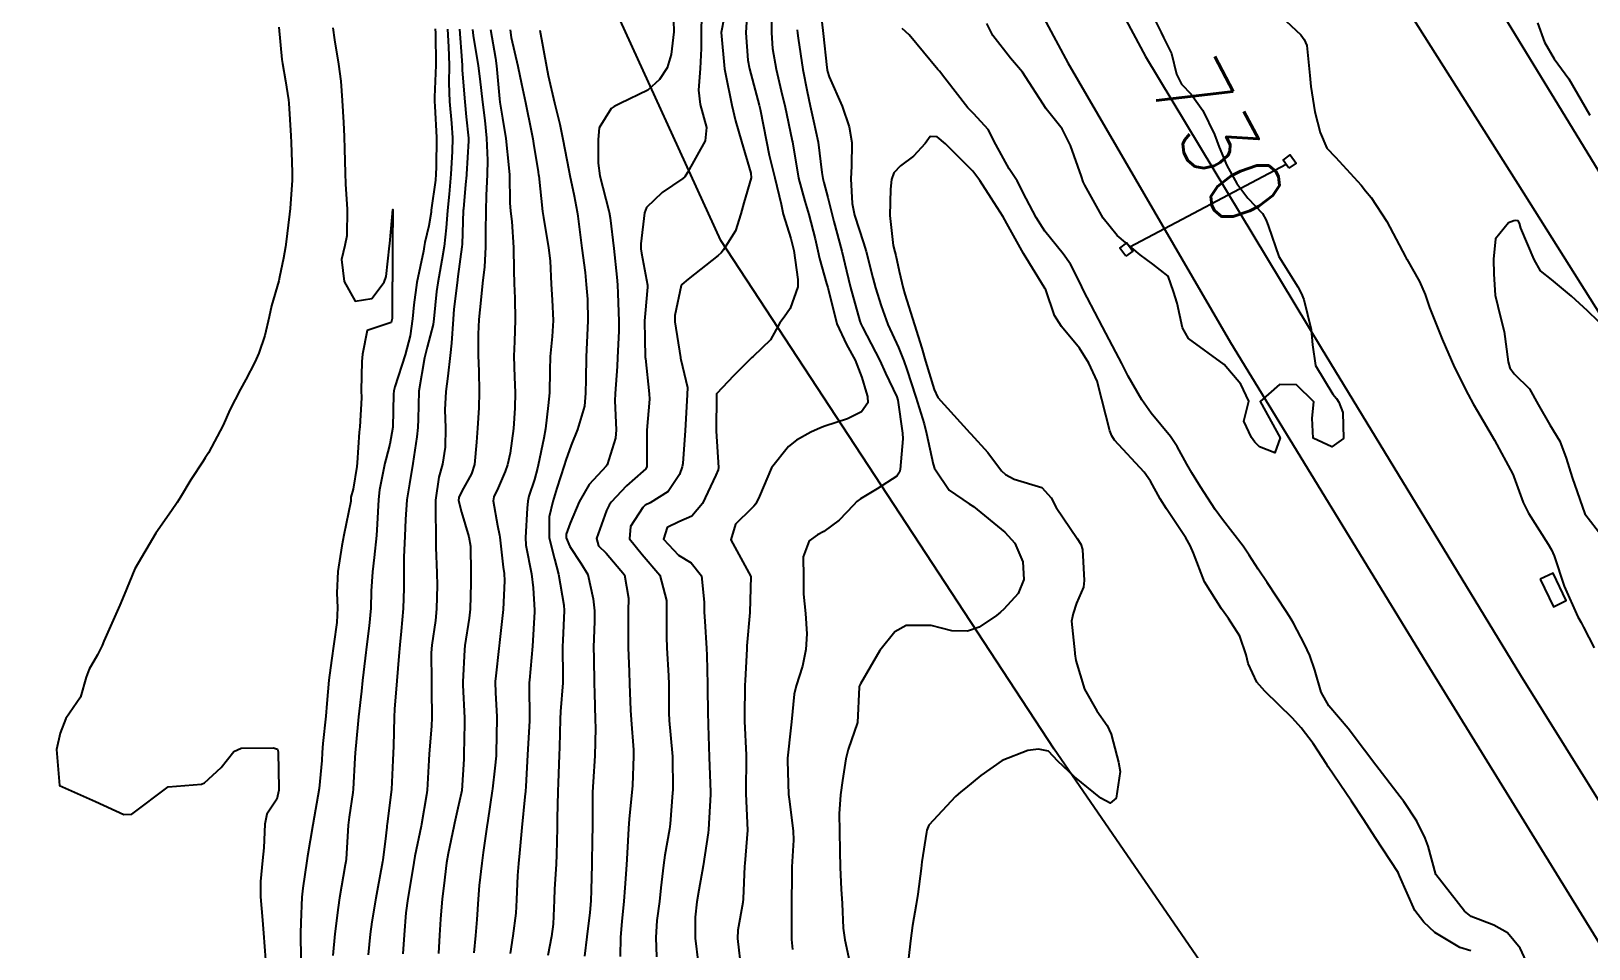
# Model space of a CAD drawing. Header units: metres. Extents: x 307586 to 320046, y 7427249 to 7434250.
# Drawn here: x 314365.9 to 314451.9, y 7432307 to 7432357.6 of the extents above; entities that cross this region are included whole.
import ezdxf
from ezdxf.enums import TextEntityAlignment as Align

# ---------------------------------------------------------------- set-up
doc = ezdxf.new("R2010")
doc.units = ezdxf.units.M
doc.header["$MEASUREMENT"] = 0
for name, color, linetype in [('Armario', 62, 'Continuous'), ('Cotas', 45, 'Continuous'), ('Curvas de Nivel 1m', 11, 'Continuous'), ('Curvas de Nivel 5m', 15, 'Continuous'), ('Divisa', 42, 'FENCELINE2'), ('Linha Férrea', 20, 'Continuous'), ('Portico', 45, 'Continuous'), ('Vias Primárias', 230, 'Continuous')]:
    doc.layers.add(name, color=color, linetype=linetype)
doc.styles.add('Style-STANDARD', font='STANDARD.shx')
doc.linetypes.add('FENCELINE2', pattern='A,0.25,-0.1,[132,ltypeshp.shx,S=0.1,R=0,X=-0.1,Y=0],-0.1,1', length=1.45)

msp = doc.modelspace()

# ---------------------------------------------------------------- linework, layer by layer
at = {"layer": 'Armario'}
msp.add_lwpolyline([(314449.238, 7432327.356), (314449.965, 7432325.833), (314450.672, 7432326.171), (314449.945, 7432327.694)], close=True, dxfattribs=at)
at = {"layer": 'Curvas de Nivel 1m', "flags": 128}
for points, elevation in [([(314404.346, 7432359.211), (314404.013, 7432357.53), (314404.214, 7432355.528), (314404.254, 7432355.253), (314404.61, 7432353.524), (314404.814, 7432352.658), (314405.139, 7432351.518), (314405.664, 7432349.764), (314405.682, 7432349.512), (314405.28, 7432348.135), (314405.103, 7432347.518), (314404.814, 7432346.585), (314404.156, 7432345.527), (314404.021, 7432345.368), (314403.86, 7432345.217), (314402.208, 7432343.916), (314401.843, 7432343.612), (314401.823, 7432343.58), (314401.821, 7432343.56), (314401.471, 7432341.911), (314401.461, 7432341.564), (314401.771, 7432339.583), (314401.775, 7432339.56), (314401.792, 7432339.484), (314402.157, 7432337.935), (314402.154, 7432337.554), (314402.124, 7432337.198), (314402.041, 7432335.556), (314401.904, 7432333.737), (314401.874, 7432333.558), (314401.719, 7432333.127), (314401.089, 7432332.186), (314400.097, 7432331.576), (314399.834, 7432331.446), (314399.699, 7432331.32), (314399.013, 7432330.254), (314398.964, 7432329.587), (314399.664, 7432328.711), (314400.634, 7432327.57), (314401.013, 7432326.186), (314400.999, 7432325.566), (314401.006, 7432324.168), (314401.031, 7432323.566), (314401.123, 7432322.029), (314401.141, 7432321.564), (314401.139, 7432319.985), (314401.157, 7432319.564), (314401.32, 7432317.777), (314401.333, 7432317.562), (314401.347, 7432315.72), (314401.343, 7432315.562), (314401.205, 7432313.844), (314401.169, 7432313.563), (314400.916, 7432312.118), (314400.841, 7432311.566), (314400.696, 7432310.316), (314400.609, 7432309.568), (314400.476, 7432308.515), (314400.408, 7432307.57), (314400.454, 7432306.513)], 733), ([(314406.804, 7432358.723), (314406.801, 7432357.502), (314406.862, 7432356.639), (314407.06, 7432355.499), (314407.388, 7432354.076), (314407.529, 7432353.494), (314407.944, 7432351.552), (314407.953, 7432351.5), (314408.289, 7432349.484), (314408.643, 7432348.221), (314408.861, 7432347.475), (314409.212, 7432346.131), (314409.359, 7432345.468), (314409.451, 7432345.059), (314409.845, 7432343.674), (314409.907, 7432343.459), (314409.922, 7432343.379), (314410.411, 7432341.454), (314410.94, 7432340.314), (314411.412, 7432339.444), (314411.783, 7432338.489), (314412.024, 7432337.685), (314412.099, 7432337.435), (314412.115, 7432337.088), (314411.76, 7432336.598), (314410.994, 7432336.208), (314409.748, 7432335.8), (314409.496, 7432335.713), (314408.973, 7432335.468), (314408.187, 7432335.027), (314407.735, 7432334.674), (314406.794, 7432333.494), (314406.144, 7432331.94), (314405.934, 7432331.507), (314405.831, 7432331.378), (314405.699, 7432331.259), (314404.811, 7432330.393), (314404.561, 7432329.521), (314405.653, 7432327.51), (314405.596, 7432325.537), (314405.599, 7432325.51), (314405.444, 7432323.672), (314405.435, 7432323.512), (314405.338, 7432321.76), (314405.333, 7432321.512), (314405.312, 7432319.757), (314405.318, 7432319.512), (314405.407, 7432317.639), (314405.405, 7432317.511), (314405.383, 7432315.633), (314405.387, 7432315.511), (314405.483, 7432313.51), (314405.32, 7432311.655), (314405.312, 7432311.512), (314405.24, 7432309.708), (314405.214, 7432309.512), (314404.944, 7432307.988), (314404.931, 7432307.515), (314405.132, 7432305.767)], 731), ([(314409.483, 7432358.924), (314409.655, 7432357.465), (314409.857, 7432355.59), (314409.875, 7432355.462), (314409.893, 7432355.372), (314409.979, 7432355.088), (314410.693, 7432353.453), (314411.085, 7432352.315), (314411.234, 7432351.447), (314411.215, 7432350.156), (314411.188, 7432349.447), (314411.25, 7432348.096), (314411.377, 7432347.445), (314411.87, 7432345.916), (314412.024, 7432345.438), (314412.403, 7432343.986), (314412.546, 7432343.429), (314412.848, 7432342.44), (314413.225, 7432341.419), (314413.804, 7432340.135), (314414.108, 7432339.407), (314414.27, 7432338.923), (314414.773, 7432337.4), (314415.221, 7432335.925), (314415.352, 7432335.394), (314415.726, 7432333.7), (314415.804, 7432333.469), (314415.845, 7432333.388), (314416.609, 7432332.274), (314417.704, 7432331.514), (314417.944, 7432331.358), (314419.682, 7432329.946), (314420.241, 7432329.334), (314420.674, 7432328.319), (314420.733, 7432327.329), (314420.415, 7432326.558), (314419.628, 7432325.691), (314419.434, 7432325.533), (314419.214, 7432325.344), (314418.27, 7432324.7), (314417.614, 7432324.49), (314416.755, 7432324.513), (314415.617, 7432324.801), (314414.226, 7432324.794), (314413.613, 7432324.449), (314412.778, 7432323.422), (314411.722, 7432321.576), (314411.648, 7432321.439), (314411.633, 7432321.388), (314411.553, 7432319.44), (314411.026, 7432317.957), (314410.907, 7432317.446), (314410.716, 7432316.247), (314410.604, 7432315.449), (314410.544, 7432314.398), (314410.548, 7432313.449), (314410.577, 7432312.344), (314410.597, 7432311.449), (314410.643, 7432310.25), (314410.704, 7432309.447), (314410.765, 7432308.101), (314410.842, 7432307.446), (314411.244, 7432305.583)], 729), ([(314434.129, 7432359.169), (314436.015, 7432357.4), (314436.209, 7432357.148), (314436.349, 7432356.806), (314436.522, 7432355.145), (314436.57, 7432354.551), (314436.8, 7432353.142), (314437.085, 7432352.005), (314437.458, 7432351.135), (314437.936, 7432350.642), (314439.347, 7432349.108), (314439.598, 7432348.793), (314439.906, 7432348.424), (314440.773, 7432347.091), (314441.798, 7432345.147), (314441.831, 7432345.08), (314441.862, 7432345.026), (314442.567, 7432343.786), (314442.876, 7432343.065), (314443.128, 7432342.353), (314443.632, 7432341.053), (314443.816, 7432340.596), (314444.506, 7432339.043), (314445.258, 7432337.556), (314445.533, 7432337.032), (314445.767, 7432336.623), (314446.711, 7432335.02), (314447.724, 7432333.148), (314447.767, 7432333.053), (314447.783, 7432333.009), (314448.287, 7432331.58), (314448.581, 7432330.997), (314449.678, 7432329.29), (314449.863, 7432328.978), (314450, 7432328.646), (314450.555, 7432326.971), (314451.312, 7432325.279), (314451.491, 7432324.961), (314451.62, 7432324.714), (314452.218, 7432323.56)], 729), ([(314379.611, 7432357.826), (314379.772, 7432356.038), (314379.801, 7432355.822), (314379.973, 7432354.852), (314380.133, 7432353.818), (314380.15, 7432353.628), (314380.265, 7432351.817), (314380.288, 7432351.457), (314380.347, 7432349.816), (314380.342, 7432349.382), (314380.229, 7432347.817), (314380.2, 7432347.505), (314379.995, 7432345.819), (314379.977, 7432345.704), (314379.855, 7432345.07), (314379.647, 7432344.02), (314379.598, 7432343.822), (314379.208, 7432342.44), (314379.075, 7432341.827), (314378.828, 7432340.804), (314378.499, 7432339.833), (314378.284, 7432339.339), (314377.778, 7432338.367), (314377.481, 7432337.844), (314376.908, 7432336.7), (314376.53, 7432335.858), (314375.727, 7432334.323), (314375.548, 7432334.048), (314375.426, 7432333.873), (314374.749, 7432332.838), (314374.179, 7432331.885), (314373.997, 7432331.58), (314373.685, 7432331.129), (314372.823, 7432329.903), (314371.653, 7432327.92), (314371.059, 7432326.499), (314370.825, 7432325.928), (314370.459, 7432325.087), (314369.951, 7432323.937), (314369.847, 7432323.69), (314369.592, 7432323.184), (314369.138, 7432322.386), (314368.972, 7432321.946), (314368.664, 7432320.846), (314368.058, 7432319.955), (314367.84, 7432319.667), (314367.542, 7432318.861), (314367.331, 7432317.963), (314367.503, 7432315.96), (314369.494, 7432315.094), (314371.05, 7432314.361), (314371.487, 7432314.377), (314373.503, 7432315.89), (314375.329, 7432316.048), (314375.507, 7432316.116), (314376.418, 7432316.958), (314377.129, 7432317.846), (314377.535, 7432318.033), (314379.319, 7432318.038), (314379.534, 7432317.975), (314379.56, 7432317.82), (314379.561, 7432317.791), (314379.608, 7432315.819), (314379.603, 7432315.718), (314379.497, 7432315.211), (314378.937, 7432314.377), (314378.841, 7432313.826), (314378.771, 7432312.52), (314378.709, 7432311.827), (314378.598, 7432310.672), (314378.602, 7432309.828), (314378.705, 7432308.543), (314378.766, 7432307.826), (314378.869, 7432306.347)], 744), ([(314382.595, 7432357.791), (314382.673, 7432357.12), (314382.908, 7432355.786), (314383.032, 7432354.842), (314383.1, 7432353.783), (314383.175, 7432352.551), (314383.206, 7432351.781), (314383.226, 7432351.08), (314383.261, 7432349.78), (314383.285, 7432349.158), (314383.371, 7432347.778), (314383.351, 7432346.297), (314383.247, 7432345.779), (314383.073, 7432345), (314383.218, 7432343.779), (314383.827, 7432342.702), (314384.742, 7432342.848), (314385.42, 7432343.754), (314385.531, 7432344.068), (314385.721, 7432345.751), (314385.732, 7432345.884), (314385.893, 7432347.75), (314385.884, 7432345.75), (314385.876, 7432343.782), (314385.87, 7432343.75), (314385.87, 7432343.722), (314385.858, 7432341.749), (314385.811, 7432341.515), (314384.49, 7432341.079), (314384.22, 7432339.766), (314384.189, 7432339.366), (314384.152, 7432337.766), (314384.161, 7432337.372), (314384.068, 7432335.767), (314384.043, 7432335.464), (314383.937, 7432333.768), (314383.916, 7432333.572), (314383.701, 7432332.315), (314383.585, 7432331.881), (314383.587, 7432331.772), (314383.58, 7432331.66), (314383.192, 7432329.777), (314383.086, 7432329.198), (314382.865, 7432327.782), (314382.813, 7432326.605), (314382.843, 7432325.782), (314382.802, 7432324.97), (314382.641, 7432323.784), (314382.506, 7432322.87), (314382.371, 7432321.788), (314382.263, 7432320.493), (314382.201, 7432319.79), (314382.041, 7432318.295), (314381.999, 7432317.793), (314381.975, 7432317.345), (314381.834, 7432315.795), (314381.483, 7432313.8), (314381.194, 7432312.065), (314381.155, 7432311.803), (314380.935, 7432310.308), (314380.882, 7432309.806), (314380.811, 7432308.414), (314380.804, 7432307.806), (314380.821, 7432306.376)], 743), ([(314388.241, 7432357.727), (314388.253, 7432357.482), (314388.279, 7432355.726), (314388.194, 7432353.955), (314388.199, 7432353.726), (314388.218, 7432353.467), (314388.314, 7432351.724), (314388.299, 7432350.098), (314388.278, 7432349.716), (314388.245, 7432349.381), (314388.023, 7432347.719), (314388.006, 7432347.604), (314387.88, 7432346.859), (314387.658, 7432345.931), (314387.634, 7432345.723), (314387.6, 7432345.464), (314387.223, 7432343.729), (314387.055, 7432342.501), (314386.992, 7432341.732), (314386.847, 7432340.778), (314386.575, 7432339.738), (314386, 7432337.971), (314385.952, 7432337.747), (314385.943, 7432337.575), (314385.892, 7432335.748), (314385.733, 7432334.806), (314385.51, 7432333.968), (314385.458, 7432333.753), (314385.171, 7432332.285), (314385.105, 7432331.756), (314385.038, 7432330.398), (314384.991, 7432329.757), (314384.859, 7432328.56), (314384.769, 7432327.759), (314384.711, 7432326.685), (314384.686, 7432325.759), (314384.601, 7432324.772), (314384.47, 7432323.761), (314384.364, 7432322.989), (314384.227, 7432321.763), (314384.161, 7432321.17), (314384.002, 7432319.766), (314383.962, 7432319.352), (314383.823, 7432317.767), (314383.804, 7432317.492), (314383.715, 7432315.768), (314383.692, 7432315.577), (314383.487, 7432314.216), (314383.438, 7432313.771), (314383.318, 7432311.909), (314383.299, 7432311.772), (314383.268, 7432311.59), (314382.958, 7432309.777), (314382.877, 7432309.228), (314382.694, 7432307.781), (314382.592, 7432306.585)], 742), ([(314388.913, 7432357.717), (314388.974, 7432356.739), (314389.002, 7432355.715), (314388.989, 7432354.731), (314389.033, 7432353.714), (314389.138, 7432352.52), (314389.183, 7432351.711), (314389.173, 7432350.955), (314389.103, 7432349.708), (314389.008, 7432348.603), (314388.925, 7432347.71), (314388.841, 7432346.747), (314388.726, 7432345.711), (314388.608, 7432344.96), (314388.382, 7432343.715), (314388.312, 7432343.239), (314388.163, 7432341.717), (314388.116, 7432341.411), (314387.797, 7432340.164), (314387.68, 7432339.722), (314387.639, 7432339.57), (314387.331, 7432337.727), (314387.298, 7432336.179), (314387.284, 7432335.727), (314387.214, 7432335.205), (314387.008, 7432333.731), (314386.817, 7432332.623), (314386.672, 7432331.735), (314386.595, 7432330.649), (314386.552, 7432329.737), (314386.5, 7432328.576), (314386.503, 7432327.737), (314386.511, 7432326.866), (314386.471, 7432325.737), (314386.357, 7432324.485), (314386.283, 7432323.74), (314386.232, 7432323.102), (314386.114, 7432321.742), (314385.995, 7432320.181), (314385.98, 7432319.744), (314385.938, 7432318.145), (314385.917, 7432317.744), (314385.902, 7432317.37), (314385.821, 7432315.745), (314385.593, 7432313.857), (314385.576, 7432313.749), (314385.562, 7432313.669), (314385.47, 7432312.877), (314385.343, 7432311.863), (314385.326, 7432311.751), (314385.029, 7432310.162), (314384.956, 7432309.755), (314384.739, 7432308.438), (314384.643, 7432307.758), (314384.535, 7432306.62)], 741), ([(314390.303, 7432357.697), (314390.337, 7432357.367), (314390.612, 7432355.694), (314390.7, 7432354.969), (314390.842, 7432353.691), (314390.974, 7432352.664), (314391.072, 7432351.689), (314391.12, 7432350.489), (314391.107, 7432349.688), (314391.057, 7432348.533), (314391.027, 7432347.689), (314391.021, 7432346.543), (314391.016, 7432345.688), (314390.949, 7432344.592), (314390.856, 7432343.69), (314390.757, 7432342.763), (314390.65, 7432341.692), (314390.611, 7432340.885), (314390.617, 7432339.692), (314390.648, 7432338.827), (314390.662, 7432337.691), (314390.638, 7432336.813), (314390.571, 7432335.692), (314390.52, 7432334.908), (314390.403, 7432333.693), (314390.235, 7432333.174), (314389.7, 7432332.204), (314389.536, 7432331.861), (314389.523, 7432331.702), (314389.686, 7432331.053), (314390.098, 7432329.696), (314390.188, 7432329.174), (314390.211, 7432327.694), (314390.205, 7432327.134), (314390.165, 7432325.695), (314390.114, 7432325.199), (314389.875, 7432323.697), (314389.849, 7432323.448), (314389.761, 7432321.698), (314389.762, 7432321.507), (314389.848, 7432319.697), (314389.85, 7432319.397), (314389.822, 7432317.697), (314389.809, 7432317.417), (314389.699, 7432315.698), (314389.673, 7432315.526), (314389.493, 7432314.714), (314389.301, 7432313.886), (314389.261, 7432313.702), (314388.95, 7432312.216), (314388.865, 7432311.706), (314388.71, 7432310.437), (314388.624, 7432309.708), (314388.534, 7432308.596), (314388.48, 7432307.709), (314388.414, 7432306.693)], 739), ([(314391.295, 7432357.687), (314391.561, 7432356.112), (314391.623, 7432355.684), (314391.788, 7432353.858), (314391.808, 7432353.682), (314391.95, 7432352.805), (314392.133, 7432351.677), (314392.307, 7432350.064), (314392.33, 7432349.674), (314392.359, 7432348.134), (314392.393, 7432347.672), (314392.465, 7432347.09), (314392.563, 7432345.67), (314392.577, 7432344.396), (314392.597, 7432343.669), (314392.633, 7432342.866), (314392.643, 7432341.668), (314392.613, 7432340.48), (314392.585, 7432339.668), (314392.614, 7432338.501), (314392.647, 7432337.667), (314392.634, 7432336.792), (314392.555, 7432335.668), (314392.369, 7432334.31), (314392.231, 7432333.672), (314392.101, 7432333.291), (314391.704, 7432332.39), (314391.477, 7432331.901), (314391.435, 7432331.683), (314391.679, 7432330.324), (314391.783, 7432329.788), (314391.799, 7432329.678), (314391.991, 7432328.01), (314392.036, 7432327.674), (314392.065, 7432327.255), (314391.994, 7432325.674), (314391.789, 7432323.862), (314391.768, 7432323.678), (314391.755, 7432323.524), (314391.578, 7432322.028), (314391.538, 7432321.715), (314391.541, 7432321.68), (314391.567, 7432321.098), (314391.64, 7432319.765), (314391.642, 7432319.679), (314391.605, 7432317.751), (314391.602, 7432317.679), (314391.597, 7432317.613), (314391.522, 7432316.927), (314391.393, 7432315.792), (314391.381, 7432315.681), (314391.137, 7432314.033), (314391.083, 7432313.684), (314390.883, 7432312.264), (314390.802, 7432311.687), (314390.671, 7432310.457), (314390.61, 7432309.688), (314390.539, 7432308.571), (314390.467, 7432307.689), (314390.361, 7432306.728)], 738), ([(314392.375, 7432357.675), (314392.424, 7432357.256), (314392.801, 7432355.668), (314393.001, 7432354.693), (314393.217, 7432353.661), (314393.561, 7432352.033), (314393.629, 7432351.655), (314393.67, 7432351.393), (314393.915, 7432349.828), (314393.947, 7432349.65), (314393.952, 7432349.611), (314394.166, 7432347.647), (314394.211, 7432347.324), (314394.49, 7432345.644), (314394.576, 7432344.923), (314394.645, 7432343.642), (314394.691, 7432342.78), (314394.744, 7432341.641), (314394.696, 7432340.749), (314394.577, 7432339.642), (314394.56, 7432338.868), (314394.544, 7432337.642), (314394.468, 7432336.937), (314394.321, 7432335.644), (314394.239, 7432335.144), (314393.926, 7432333.648), (314393.888, 7432333.481), (314393.711, 7432332.863), (314393.409, 7432331.943), (314393.342, 7432331.655), (314393.316, 7432331.282), (314393.213, 7432329.657), (314393.242, 7432329.229), (314393.546, 7432327.652), (314393.641, 7432326.875), (314393.715, 7432325.649), (314393.717, 7432325.554), (314393.603, 7432323.65), (314393.437, 7432321.79), (314393.43, 7432321.652), (314393.427, 7432321.508), (314393.444, 7432319.652), (314393.439, 7432319.539), (314393.327, 7432317.653), (314393.245, 7432315.916), (314393.221, 7432315.654), (314393.18, 7432315.336), (314393.01, 7432313.657), (314392.89, 7432312.23), (314392.836, 7432311.659), (314392.788, 7432311.002), (314392.733, 7432309.661), (314392.684, 7432308.919), (314392.528, 7432307.663), (314392.368, 7432306.696)], 737), ([(314394.013, 7432357.65), (314394.387, 7432355.646), (314394.474, 7432355.149), (314394.828, 7432353.641), (314395.112, 7432352.471), (314395.285, 7432351.636), (314395.617, 7432349.932), (314395.677, 7432349.632), (314395.902, 7432348.512), (314396.081, 7432347.628), (314396.118, 7432347.399), (314396.338, 7432345.625), (314396.509, 7432344.283), (314396.577, 7432343.619), (314396.635, 7432342.814), (314396.66, 7432341.617), (314396.608, 7432340.425), (314396.57, 7432339.618), (314396.552, 7432338.39), (314396.538, 7432337.619), (314396.471, 7432336.911), (314396.087, 7432335.625), (314395.734, 7432334.753), (314395.443, 7432333.915), (314395.358, 7432333.634), (314394.957, 7432332.384), (314394.729, 7432331.64), (314394.523, 7432330.804), (314394.522, 7432329.642), (314394.816, 7432328.484), (314395.05, 7432327.636), (314395.341, 7432325.919), (314395.358, 7432325.633), (314395.274, 7432323.965), (314395.267, 7432323.633), (314395.286, 7432321.925), (314395.277, 7432321.633), (314395.145, 7432320.046), (314395.13, 7432319.634), (314395.095, 7432318.077), (314395.079, 7432317.635), (314395.022, 7432316.123), (314395.011, 7432315.635), (314394.976, 7432314.148), (314394.961, 7432313.635), (314394.941, 7432312.163), (314394.917, 7432311.635), (314394.825, 7432310.25), (314394.798, 7432309.636), (314394.742, 7432308.315), (314394.662, 7432307.638), (314394.455, 7432306.581)], 736), ([(314402.931, 7432358.456), (314402.927, 7432357.546), (314402.91, 7432356.636), (314402.866, 7432355.547), (314402.768, 7432354.345), (314402.863, 7432353.546), (314403.21, 7432352.275), (314403.138, 7432351.542), (314402.157, 7432349.798), (314402.017, 7432349.558), (314401.912, 7432349.474), (314400.771, 7432348.705), (314399.896, 7432347.874), (314399.799, 7432347.581), (314399.589, 7432345.862), (314399.592, 7432345.584), (314399.629, 7432345.351), (314399.849, 7432344.163), (314399.955, 7432343.579), (314399.955, 7432343.465), (314399.819, 7432342.017), (314399.784, 7432341.609), (314399.784, 7432341.58), (314399.804, 7432340.651), (314399.836, 7432339.58), (314399.84, 7432339.531), (314400.056, 7432337.577), (314400.057, 7432337.288), (314399.92, 7432335.578), (314399.914, 7432335.405), (314399.92, 7432333.578), (314399.862, 7432333.438), (314399.72, 7432333.316), (314398.792, 7432332.509), (314397.954, 7432331.597), (314397.848, 7432331.442), (314397.688, 7432331.143), (314397.138, 7432329.608), (314397.254, 7432329.191), (314397.665, 7432328.785), (314398.687, 7432327.59), (314398.914, 7432326.307), (314398.882, 7432325.587), (314398.884, 7432324.313), (314398.89, 7432323.587), (314398.941, 7432322.235), (314398.971, 7432321.586), (314399.023, 7432320.124), (314399.053, 7432319.585), (314399.184, 7432317.936), (314399.192, 7432317.583), (314399.128, 7432315.964), (314399.095, 7432315.584), (314398.939, 7432314.135), (314398.902, 7432313.586), (314398.83, 7432312.226), (314398.789, 7432311.587), (314398.707, 7432310.325), (314398.657, 7432309.588), (314398.539, 7432308.471), (314398.467, 7432307.589), (314398.454, 7432306.532)], 734), ([(314405.423, 7432358.112), (314405.39, 7432357.516), (314405.496, 7432356.009), (314405.584, 7432355.514), (314405.968, 7432354.061), (314406.125, 7432353.508), (314406.178, 7432353.291), (314406.527, 7432351.504), (314406.672, 7432350.756), (314406.987, 7432349.499), (314407.334, 7432348.061), (314407.451, 7432347.494), (314407.873, 7432346.154), (314408.029, 7432345.488), (314408.255, 7432343.892), (314408.245, 7432343.484), (314407.831, 7432342.297), (314407.496, 7432341.823), (314407.268, 7432341.496), (314406.737, 7432340.569), (314405.795, 7432339.65), (314405.717, 7432339.587), (314405.636, 7432339.512), (314404.713, 7432338.591), (314403.773, 7432337.579), (314403.764, 7432337.53), (314403.743, 7432335.53), (314403.882, 7432333.528), (314403.859, 7432333.391), (314403.719, 7432333.097), (314402.984, 7432331.541), (314402.412, 7432330.829), (314401.687, 7432330.513), (314401.036, 7432330.213), (314400.843, 7432329.568), (314401.664, 7432328.689), (314402.369, 7432328.259), (314402.935, 7432327.541), (314403.083, 7432326.086), (314403.088, 7432325.538), (314403.118, 7432325.037), (314403.21, 7432323.536), (314403.23, 7432323.166), (314403.269, 7432321.535), (314403.294, 7432319.796), (314403.302, 7432319.534), (314403.309, 7432319.292), (314403.364, 7432317.533), (314403.44, 7432315.595), (314403.439, 7432315.531), (314403.438, 7432315.466), (314403.324, 7432313.532), (314403.306, 7432313.357), (314403.028, 7432311.537), (314402.787, 7432310.195), (314402.682, 7432309.541), (314402.588, 7432308.706), (314402.579, 7432307.543), (314402.747, 7432306.185)], 732), ([(314448.778, 7432305.6), (314448.119, 7432306.993), (314447.421, 7432307.831), (314446.675, 7432308.261), (314445.43, 7432308.743), (314445.052, 7432309.034), (314443.463, 7432311.05), (314443.045, 7432312.623), (314442.888, 7432313.059), (314442.425, 7432313.999), (314441.707, 7432315.077), (314441.507, 7432315.341), (314440.165, 7432317.094), (314439.541, 7432317.921), (314438.624, 7432319.109), (314437.572, 7432320.362), (314437.142, 7432321.127), (314436.789, 7432322.326), (314436.516, 7432323.136), (314436.23, 7432323.765), (314435.621, 7432324.929), (314435.489, 7432325.151), (314435.226, 7432325.557), (314434.162, 7432327.165), (314433.66, 7432327.91), (314433.169, 7432328.679), (314432.828, 7432329.183), (314431.695, 7432330.654), (314431.29, 7432331.204), (314430.472, 7432332.456), (314429.999, 7432333.217), (314429.728, 7432333.695), (314429.194, 7432334.685), (314428.826, 7432335.234), (314427.762, 7432336.512), (314427.237, 7432337.255), (314426.495, 7432338.554), (314426.135, 7432339.267), (314425.802, 7432339.883), (314425.064, 7432341.278), (314424.22, 7432342.905), (314424.025, 7432343.288), (314423.847, 7432343.686), (314423.305, 7432344.746), (314422.908, 7432345.304), (314421.882, 7432346.566), (314421.407, 7432347.325), (314420.863, 7432348.371), (314420.369, 7432349.335), (314419.923, 7432350.004), (314419.184, 7432351.351), (314418.76, 7432352.167), (314417.96, 7432353.034), (314417.635, 7432353.373), (314416.36, 7432355.005), (314416.065, 7432355.389), (314415.984, 7432355.49), (314414.396, 7432357.406), (314414.016, 7432357.745)], 729), ([(314449.085, 7432358.055), (314449.461, 7432356.988), (314449.999, 7432356.08), (314450.82, 7432354.972), (314451.963, 7432352.96)], 728), ([(314445.41, 7432306.847), (314444.798, 7432307.036), (314443.421, 7432307.864), (314442.801, 7432308.434), (314442.319, 7432309.067), (314441.461, 7432310.977), (314441.424, 7432311.08), (314441.383, 7432311.161), (314440.13, 7432313.094), (314439.493, 7432314.072), (314438.82, 7432315.107), (314437.531, 7432317.004), (314437.457, 7432317.121), (314436.699, 7432318.287), (314436.043, 7432319.143), (314435.561, 7432319.685), (314434.031, 7432321.166), (314433.588, 7432321.676), (314433.115, 7432322.694), (314433.007, 7432323.179), (314432.643, 7432324.215), (314432.024, 7432325.194), (314431.631, 7432325.725), (314430.695, 7432327.21), (314430.089, 7432328.795), (314429.918, 7432329.218), (314429.679, 7432329.635), (314428.604, 7432331.236), (314428.258, 7432331.791), (314427.718, 7432332.758), (314427.377, 7432333.253), (314425.74, 7432335.026), (314425.58, 7432335.272), (314425.476, 7432335.544), (314425.043, 7432337.277), (314424.775, 7432338.288), (314424.317, 7432339.285), (314423.805, 7432340.102), (314422.802, 7432341.305), (314422.421, 7432341.904), (314421.938, 7432343.319), (314421.909, 7432343.384), (314421.845, 7432343.478), (314420.709, 7432345.332), (314419.885, 7432346.812), (314419.58, 7432347.345), (314418.926, 7432348.378), (314418.302, 7432349.364), (314417.92, 7432349.873), (314416.41, 7432351.385), (314415.947, 7432351.772), (314415.55, 7432351.791), (314415.281, 7432351.397), (314414.631, 7432350.704), (314413.924, 7432350.176), (314413.554, 7432349.78), (314413.425, 7432349.417), (314413.373, 7432348.884), (314413.335, 7432347.418), (314413.508, 7432345.776), (314413.615, 7432345.414), (314413.668, 7432345.22), (314413.852, 7432344.355), (314414.07, 7432343.408), (314414.168, 7432343.078), (314414.693, 7432341.401), (314415.093, 7432340.108), (314415.307, 7432339.395), (314415.777, 7432337.821), (314415.974, 7432337.388), (314417.744, 7432335.426), (314417.802, 7432335.369), (314418.733, 7432334.35), (314419.501, 7432333.342), (314419.721, 7432333.132), (314420.188, 7432332.866), (314421.714, 7432332.41), (314422.235, 7432331.839), (314422.519, 7432331.308), (314423.678, 7432329.603), (314423.87, 7432329.288), (314423.961, 7432328.996), (314424.067, 7432327.286), (314424.026, 7432326.907), (314423.634, 7432326.031), (314423.461, 7432325.456), (314423.415, 7432325.293), (314423.364, 7432325.037), (314423.542, 7432323.291), (314423.55, 7432323.238), (314423.599, 7432322.858), (314424.073, 7432321.285), (314424.758, 7432320.085), (314425.332, 7432319.272), (314425.548, 7432318.809), (314425.871, 7432317.6), (314425.953, 7432317.264), (314426.043, 7432316.744), (314425.831, 7432315.265), (314425.5, 7432314.988), (314424.983, 7432315.275), (314423.52, 7432316.444), (314422.602, 7432317.304), (314422.097, 7432317.87), (314421.539, 7432317.968), (314420.957, 7432317.908), (314419.533, 7432317.34), (314418.358, 7432316.514), (314417.51, 7432315.818), (314417.257, 7432315.614), (314416.951, 7432315.368), (314415.487, 7432313.772), (314415.373, 7432313.502), (314415.35, 7432313.391), (314415.104, 7432311.756), (314415.054, 7432311.394), (314414.873, 7432309.964), (314414.779, 7432309.397), (314414.579, 7432308.241), (314414.47, 7432307.399), (314414.369, 7432306.429)], 728), ([(314452.458, 7432341.58), (314451.835, 7432342.173), (314450.961, 7432342.969), (314449.852, 7432343.895), (314449.245, 7432344.377), (314448.891, 7432344.995), (314448.163, 7432346.732), (314448.084, 7432347.007), (314448.024, 7432347.138), (314447.894, 7432347.15), (314447.768, 7432347.137), (314447.491, 7432347.014), (314446.768, 7432346.132), (314446.648, 7432345.022), (314446.68, 7432344.196), (314446.745, 7432343.021), (314447.036, 7432341.813), (314447.249, 7432341.016), (314447.456, 7432339.355), (314447.55, 7432339.012), (314447.79, 7432338.69), (314448.637, 7432337.852), (314449.124, 7432336.99), (314449.756, 7432335.866), (314450.313, 7432334.974), (314450.668, 7432334.037), (314450.997, 7432332.967), (314451.703, 7432330.96), (314453.266, 7432328.936)], 728)]:
    msp.add_lwpolyline(points, dxfattribs=dict(at, elevation=elevation))
at = {"layer": 'Curvas de Nivel 5m', "flags": 128}
for points, elevation in [([(314389.582, 7432357.706), (314389.715, 7432355.976), (314389.728, 7432355.704), (314389.731, 7432355.455), (314389.872, 7432353.701), (314389.95, 7432352.869), (314390.071, 7432351.699), (314390.074, 7432351.556), (314389.962, 7432349.7), (314389.958, 7432349.654), (314389.907, 7432349.131), (314389.792, 7432347.803), (314389.784, 7432347.701), (314389.718, 7432345.849), (314389.706, 7432345.702), (314389.492, 7432344.058), (314389.442, 7432343.704), (314389.27, 7432342.256), (314389.225, 7432341.706), (314389.13, 7432340.376), (314389.062, 7432339.707), (314388.936, 7432338.554), (314388.819, 7432337.71), (314388.76, 7432336.707), (314388.799, 7432335.709), (314388.793, 7432334.649), (314388.637, 7432333.711), (314388.431, 7432332.994), (314388.248, 7432331.714), (314388.254, 7432331.148), (314388.273, 7432329.714), (314388.276, 7432329.105), (314388.333, 7432327.713), (314388.349, 7432327.006), (314388.316, 7432325.713), (314388.25, 7432325.08), (314388.043, 7432323.716), (314388.013, 7432323.299), (314388.027, 7432321.715), (314388.036, 7432321.247), (314388.043, 7432319.715), (314388.025, 7432319.239), (314387.91, 7432317.716), (314387.885, 7432317.359), (314387.79, 7432315.717), (314387.758, 7432315.46), (314387.484, 7432313.843), (314387.461, 7432313.72), (314387.114, 7432312.07), (314387.055, 7432311.726), (314386.983, 7432311.262), (314386.728, 7432309.731), (314386.625, 7432308.932), (314386.532, 7432307.733), (314386.456, 7432306.675)], 740), ([(314401.391, 7432358.195), (314401.406, 7432357.566), (314401.258, 7432356.304), (314401.035, 7432355.569), (314400.623, 7432354.927), (314399.971, 7432354.341), (314398.438, 7432353.603), (314398.117, 7432353.451), (314397.959, 7432353.335), (314397.296, 7432352.263), (314397.23, 7432351.617), (314397.228, 7432350.309), (314397.317, 7432349.616), (314397.825, 7432347.679), (314397.838, 7432347.611), (314397.888, 7432347.306), (314398.103, 7432345.606), (314398.27, 7432344.019), (314398.301, 7432343.595), (314398.317, 7432343.114), (314398.367, 7432341.594), (314398.366, 7432341.035), (314398.303, 7432339.595), (314398.282, 7432339.101), (314398.172, 7432337.596), (314398.158, 7432337.205), (314398.227, 7432335.595), (314398.188, 7432335.146), (314397.724, 7432333.674), (314397.677, 7432333.601), (314396.742, 7432332.58), (314396.186, 7432331.623), (314395.681, 7432330.444), (314395.472, 7432329.835), (314395.475, 7432329.632), (314395.668, 7432329.155), (314396.283, 7432328.245), (314396.667, 7432327.615), (314396.964, 7432326.279), (314397.021, 7432325.609), (314397.031, 7432325.022), (314396.98, 7432323.609), (314396.985, 7432323), (314397.016, 7432321.608), (314397.021, 7432321.055), (314397.068, 7432319.607), (314397.081, 7432319.14), (314397.054, 7432317.607), (314396.95, 7432316.17), (314396.919, 7432315.609), (314396.911, 7432315.023), (314396.911, 7432313.609), (314396.908, 7432313.039), (314396.88, 7432311.609), (314396.851, 7432310.199), (314396.827, 7432309.609), (314396.771, 7432308.955), (314396.606, 7432307.612), (314396.469, 7432306.542)], 735), ([(314408.21, 7432357.682), (314408.239, 7432357.487), (314408.273, 7432357.222), (314408.531, 7432355.482), (314408.766, 7432354.273), (314408.937, 7432353.475), (314409.127, 7432352.645), (314409.371, 7432351.469), (314409.579, 7432349.804), (314409.63, 7432349.464), (314409.687, 7432349.24), (314409.902, 7432348.417), (314410.147, 7432347.457), (314410.243, 7432347.101), (314410.678, 7432345.452), (314410.932, 7432344.369), (314411.166, 7432343.447), (314411.67, 7432341.596), (314411.724, 7432341.441), (314411.82, 7432341.255), (314412.786, 7432339.425), (314413.099, 7432338.733), (314413.713, 7432337.411), (314413.77, 7432337.226), (314414.034, 7432335.407), (314414.05, 7432335.097), (314413.896, 7432333.408), (314413.869, 7432333.261), (314413.719, 7432333.037), (314412.635, 7432332.349), (314411.706, 7432331.783), (314411.512, 7432331.635), (314411.328, 7432331.444), (314410.533, 7432330.609), (314409.681, 7432329.984), (314409.346, 7432329.796), (314408.88, 7432329.468), (314408.554, 7432328.581), (314408.564, 7432327.471), (314408.574, 7432326.535), (314408.673, 7432325.47), (314408.748, 7432324.333), (314408.693, 7432323.469), (314408.51, 7432322.555), (314408.158, 7432321.474), (314408.049, 7432321.002), (314407.905, 7432319.476), (314407.873, 7432319.154), (314407.685, 7432317.478), (314407.681, 7432317.328), (314407.748, 7432315.478), (314407.772, 7432315.206), (314407.995, 7432313.475), (314408.009, 7432312.943), (314407.931, 7432311.475), (314407.922, 7432311.01), (314407.907, 7432309.475), (314407.896, 7432309.008), (314407.898, 7432307.475), (314407.958, 7432306.921)], 730), ([(314428.022, 7432358.118), (314428.302, 7432357.532), (314428.438, 7432357.244), (314428.873, 7432356.364), (314429.161, 7432355.232), (314429.429, 7432354.68), (314429.972, 7432354.127), (314430.607, 7432353.214), (314431.262, 7432351.894), (314431.507, 7432351.204), (314431.928, 7432350.178), (314432.481, 7432349.191), (314433.098, 7432348.376), (314433.897, 7432347.532), (314434.103, 7432347.168), (314434.232, 7432346.822), (314434.811, 7432345.161), (314435.846, 7432343.495), (314436.041, 7432343.148), (314436.19, 7432342.796), (314436.592, 7432341.142), (314436.671, 7432340.281), (314436.83, 7432339.14), (314437.777, 7432337.574), (314437.979, 7432337.331), (314438.125, 7432337.125), (314438.337, 7432336.549), (314438.378, 7432335.12), (314437.738, 7432334.662), (314436.708, 7432335.14), (314436.654, 7432336.247), (314436.735, 7432337.14), (314435.782, 7432338.088), (314434.842, 7432338.1), (314433.773, 7432337.17), (314434.871, 7432335.159), (314434.575, 7432334.322), (314433.738, 7432334.653), (314433.487, 7432334.92), (314433.291, 7432335.177), (314432.868, 7432336.072), (314433.149, 7432337.179), (314432.711, 7432338.115), (314431.793, 7432339.2), (314429.814, 7432340.63), (314429.493, 7432341.225), (314429.187, 7432342.581), (314428.994, 7432343.233), (314428.691, 7432344.077), (314427.858, 7432344.747), (314427.15, 7432345.257), (314425.879, 7432346.318), (314425.113, 7432347.278), (314424.098, 7432349.101), (314424.01, 7432349.289), (314423.917, 7432349.58), (314423.31, 7432351.299), (314422.852, 7432352.207), (314421.963, 7432353.32), (314420.66, 7432355.333), (314419.994, 7432356.103), (314419.009, 7432357.355), (314418.678, 7432358.018)], 730)]:
    msp.add_lwpolyline(points, dxfattribs=dict(at, elevation=elevation))
at = {"layer": 'Divisa'}
for points in [[(314377.455, 7432549.457), (314387.582, 7432534.867), (314393.317, 7432520.941), (314398.379, 7432484.113), (314403.3, 7432454.191), (314405.563, 7432436.886), (314412.197, 7432414.437), (314419.7, 7432397.263), (314433.329, 7432372.332), (314447.994, 7432349.183), (314468.986, 7432315.834), (314499.773, 7432267.065), (314511.011, 7432249.95), (314526.486, 7432225.844), (314542.305, 7432201.291), (314545.43, 7432197.509), (314557.23, 7432183.475), (314578.221, 7432163.396), (314588.981, 7432153.264), (314601.244, 7432144.473)], [(314598.827, 7432089.163), (314596.882, 7432098.978), (314584.64, 7432113.339), (314578.782, 7432119.951), (314566.254, 7432128.635), (314554.744, 7432136.427), (314532.738, 7432161.937), (314510.27, 7432192.567), (314505.628, 7432198.768), (314476.466, 7432239.013), (314468.446, 7432249.95), (314457.968, 7432266.263), (314422.398, 7432317.97), (314404.004, 7432346.052), (314397.77, 7432359.725), (314393.109, 7432373.871), (314384.52, 7432394.378), (314370.366, 7432426.892), (314365.661, 7432442.583), (314360.272, 7432471.853), (314360.071, 7432482.379), (314349.474, 7432531.863), (314350.291, 7432536.279), (314349.626, 7432543.583)]]:
    msp.add_lwpolyline(points, dxfattribs=at)
at = {"layer": 'Linha Férrea'}
for points in [[(314413.461, 7432373.917), (314423.164, 7432355.849), (314432.146, 7432340.425), (314443.127, 7432322.457), (314453, 7432306.435), (314464.255, 7432288.576), (314474.128, 7432272.709), (314481.837, 7432260.177), (314490.819, 7432246.094), (314501.13, 7432230.239), (314512.721, 7432213.043), (314525.642, 7432195.464), (314544.903, 7432171.898), (314549.358, 7432166.887), (314564.477, 7432151.187), (314580.914, 7432136.068), (314597.037, 7432122.737), (314615.345, 7432108.962), (314632.188, 7432097.251), (314643.883, 7432089.99)], [(314418.884, 7432372.174), (314427.447, 7432356.197), (314437.141, 7432340.132), (314448.139, 7432322.057), (314455.562, 7432310.176), (314469.098, 7432288.526), (314481.579, 7432268.271), (314495.902, 7432245.916), (314513.193, 7432219.895), (314525.672, 7432202.34), (314538.775, 7432185.835), (314544.903, 7432178.253), (314552.444, 7432169.737), (314567.414, 7432154.192), (314583.676, 7432139.234), (314599.639, 7432126.036), (314617.807, 7432112.365), (314634.496, 7432100.762), (314645.987, 7432093.627), (314667.029, 7432082.314)]]:
    msp.add_lwpolyline(points, dxfattribs=at)
at = {"layer": 'Portico'}
msp.add_lwpolyline([(314426.575, 7432345.689), (314435.201, 7432350.257)], dxfattribs=at)
for points in [[(314435.365, 7432350.033), (314435.036, 7432350.481), (314435.425, 7432350.767), (314435.754, 7432350.319)], [(314426.351, 7432345.179), (314426.022, 7432345.627), (314426.411, 7432345.913), (314426.74, 7432345.465)]]:
    msp.add_lwpolyline(points, close=True, dxfattribs=at)
at = {"layer": 'Vias Primárias'}
msp.add_lwpolyline([(314438.865, 7432372.115), (314457.219, 7432342.084), (314486.027, 7432295.72), (314512.129, 7432253.853), (314523.386, 7432236.666), (314539.316, 7432211.731), (314544.903, 7432204.119), (314555.976, 7432190.902, 0.004191), (314561.737, 7432184.142, 0.011043), (314569.613, 7432175.45, 0.018118), (314578.965, 7432166.266, -0.002106), (314585.056, 7432160.658, 0.039982), (314595.229, 7432152.622), (314605.576, 7432144.742), (314616.759, 7432137.68), (314627.096, 7432131.448), (314637.106, 7432126.036), (314646.951, 7432121.116)], format="xyb", dxfattribs=at)
msp.add_lwpolyline([(314438.865, 7432372.115), (314457.219, 7432342.084), (314486.027, 7432295.72), (314512.129, 7432253.853), (314523.386, 7432236.666), (314539.316, 7432211.731), (314544.903, 7432204.119), (314555.976, 7432190.902, 0.004191), (314561.737, 7432184.142, 0.011043), (314569.613, 7432175.45, 0.018118), (314578.965, 7432166.266, -0.002106), (314585.056, 7432160.658, 0.039982), (314595.229, 7432152.622), (314605.576, 7432144.742), (314616.759, 7432137.68), (314627.096, 7432131.448), (314637.106, 7432126.036), (314646.951, 7432121.116)], format="xyb", dxfattribs=at)

# ---------------------------------------------------------------- texts
at = {"layer": 'Cotas', "style": 'Style-STANDARD'}
msp.add_text('730', height=4, rotation=297.96574, dxfattribs=at).set_placement((314431.479, 7432351.54, 730), align=Align.MIDDLE_CENTER)

doc.saveas('drawing.dxf')
